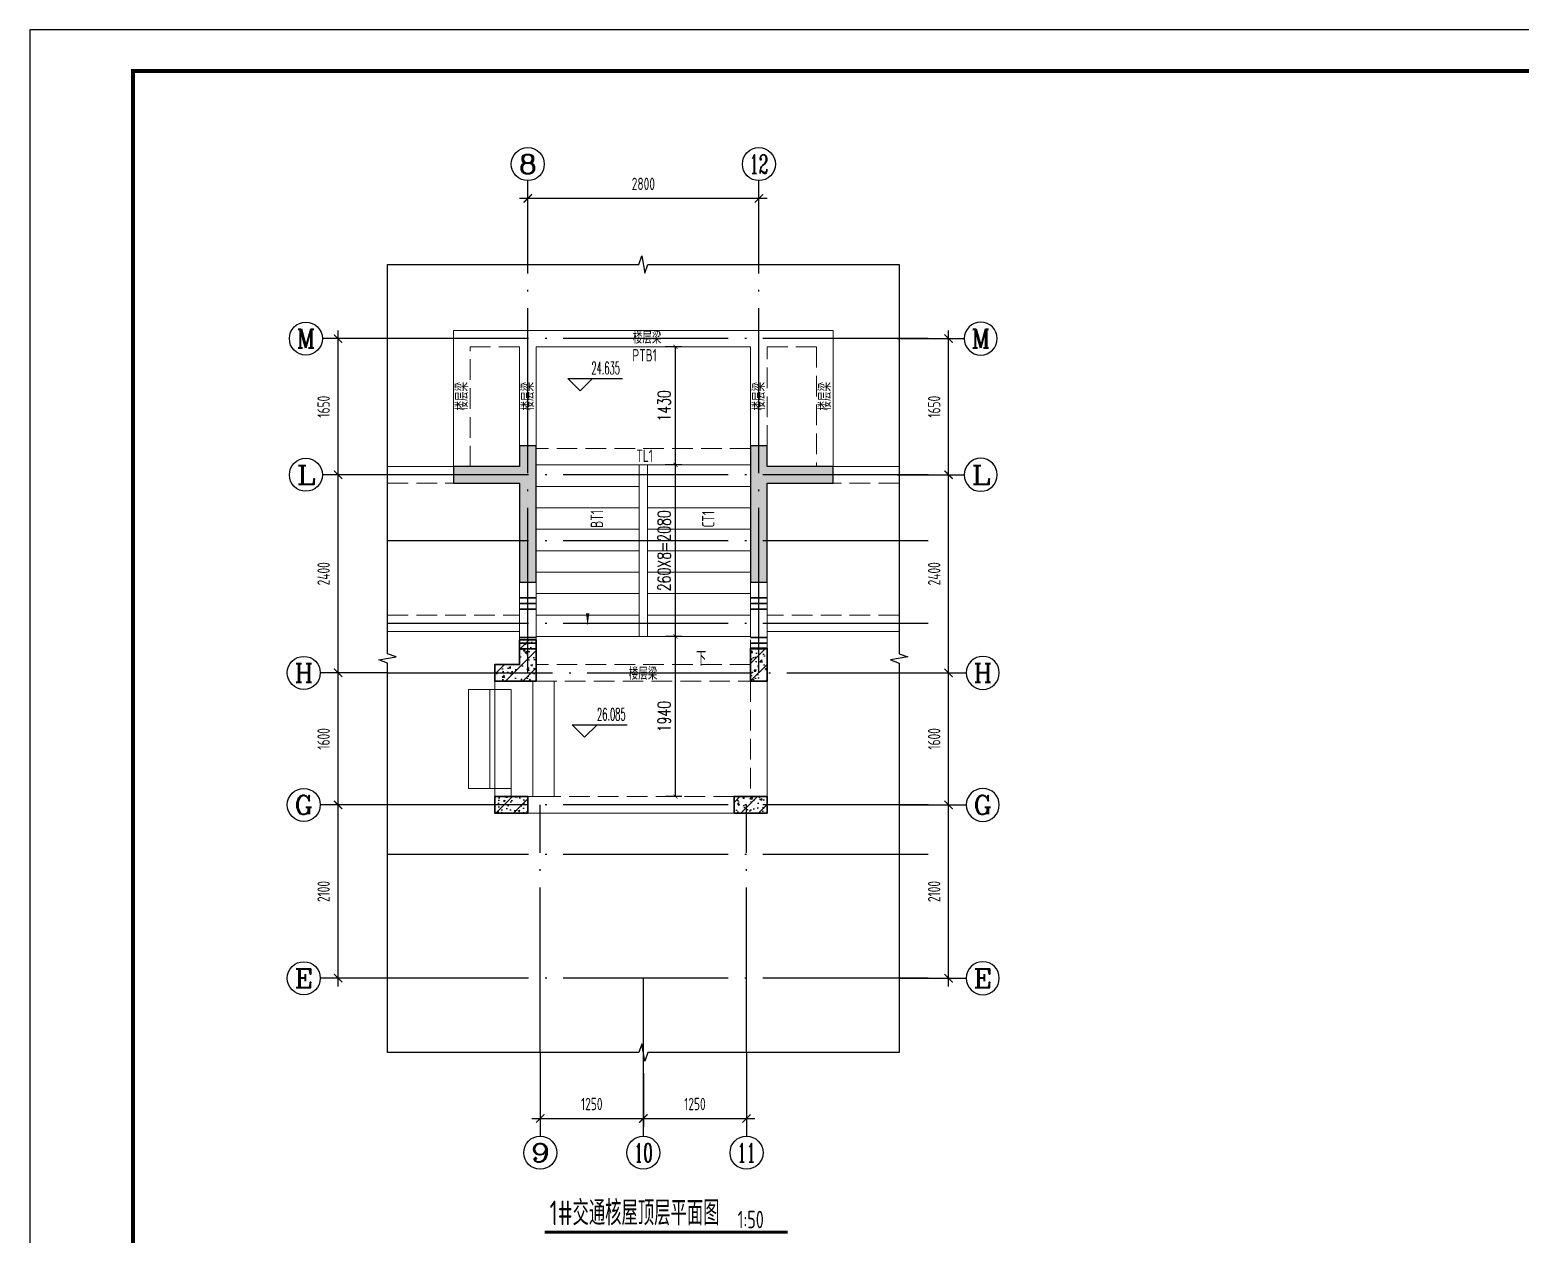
# Model space of a CAD drawing. Extents: x -1058961 to 23600, y -449123 to 2751847.
# Drawn here: x -86277 to -68215, y 32622 to 47216 of the extents above; entities that cross this region are included whole.
import ezdxf
from ezdxf.enums import TextEntityAlignment as Align

# ---------------------------------------------------------------- set-up
doc = ezdxf.new("R2010")
doc.units = 0
doc.header["$LTSCALE"] = 1000
doc.linetypes.add('DASH', pattern=[0.35, 0.25, -0.1])
doc.linetypes.add('DOTE', pattern=[2.42, 2, -0.2, 0.02, -0.2])
doc.layers.get('0').update_dxf_attribs({"linetype": 'CONTINUOUS'})
doc.layers.get('DEFPOINTS').update_dxf_attribs({"linetype": 'CONTINUOUS'})
for name, color, linetype in [('-TK', 7, 'CONTINUOUS'), ('A-AXIS_TEXT', 7, 'CONTINUOUS'), ('A-DOTE', 10, 'DOTE'), ('AXIS', 3, 'CONTINUOUS'), ('DIM_ELEV', 3, 'CONTINUOUS'), ('DIM_SYMB', 3, 'CONTINUOUS'), ('PUB_TEXT', 2, 'CONTINUOUS'), ('S-L主梁线', 4, 'DASH'), ('S-Q墙填充', 252, 'CONTINUOUS'), ('S-Q墙实线', 6, 'CONTINUOUS'), ('S-Y一般标注', 3, 'CONTINUOUS'), ('S-Z柱填充', 252, 'CONTINUOUS'), ('S-Z柱实线', 6, 'CONTINUOUS'), ('TEXT', 2, 'CONTINUOUS'), ('尺寸标注', 86, 'CONTINUOUS')]:
    doc.layers.add(name, color=color, linetype=linetype)
for name, color, linetype, lineweight in [('AXIS_TEXT', 7, 'CONTINUOUS', 20), ('STAIR', 2, 'CONTINUOUS', 18), ('梁附加箍筋', 1, 'CONTINUOUS', 35)]:
    doc.layers.add(name, color=color, linetype=linetype, lineweight=lineweight)
doc.styles.add('_TCH_AXIS', font='COMPLEX', dxfattribs={"bigfont": 'GBCBIG'})
doc.styles.add('_TCH_DIM', font='SIMPLEX.shx', dxfattribs={"width": 0.7, "bigfont": 'GBCBIG.shx'})
doc.styles.add('_TCH_DIM_T3', font='SIMPLEX', dxfattribs={"width": 0.705882, "bigfont": 'GBCBIG'})
doc.styles.add('COMPLEX', font='COMPLEX')
doc.styles.add('TSSD_DIMENSION', font='Tssdeng.shx', dxfattribs={"width": 0.7, "bigfont": 'tssdchn.shx'})
doc.styles.add('TSSD_REIN', font='tssdeng.shx', dxfattribs={"width": 0.7, "height": 300, "bigfont": 'tssdchn.shx'})
doc.dimstyles.new('_TCH_ARCH&&50', dxfattribs={"dimtxt": 157.5, "dimasz": 50, "dimexe": 125, "dimexo": 150, "dimgap": 58.75, "dimtad": 1, "dimdec": 0, "dimzin": 0, "dimdsep": 46, "dimtxsty": '_TCH_DIM_T3', "dimblk": 'ARCHTICK', "dimcen": 0.09, "dimclrt": 7, "dimazin": 0, "dimtfac": 1, "dimtdec": 0, "dimtix": 1, "dimtmove": 2, "dimatfit": 3, "dimldrblk": 'ARCHTICK', "dimfxl": 0, "dimtolj": 1, "dimtzin": 0, "dimarcsym": 0})
doc.dimstyles.new('TSSD_100_100$0', dxfattribs={"dimtxt": 300, "dimasz": 80, "dimexe": 100, "dimexo": 250, "dimgap": 100, "dimtad": 1, "dimdec": 0, "dimzin": 0, "dimdsep": 46, "dimtxsty": 'TSSD_DIMENSION', "dimblk": 'ARCHTICK', "dimcen": 0, "dimdle": 100, "dimclrd": 3, "dimclre": 3, "dimclrt": 7, "dimadec": 0, "dimazin": 0, "dimtfac": 1, "dimtdec": 0, "dimtix": 1, "dimtmove": 2, "dimatfit": 3, "dimldrblk": 'ARCHTICK', "dimfxl": 0, "dimtolj": 1, "dimtzin": 0, "dimarcsym": 0})
pattern_1 = [(50, (-432209.7, -161970.96), (215.178055, -18.82564), [22.5, -247.5]), (355, (-432209.7, -161970.96), (-41.6254, 225.65764), [18, -198]), (100.4514, (-432191.78, -161972.53), (173.55281, 206.83186), [19.12206, -210.34263]), (46.1842, (-432209.7, -161910.96), (320.17231, -49.6557), [33.75, -371.25]), (96.6356, (-432183.03, -161915.1), (280.3988, 292.23536), [28.68309, -315.5139]), (351.1842, (-432209.7, -161910.96), (280.39858, 292.23558), [27, -297]), (21, (-432179.7, -161925.96), (179.072116, -120.78567), [22.5, -247.5]), (326, (-432179.7, -161925.96), (72.9946, 217.54501), [18, -198]), (71.4514, (-432164.79, -161936.02), (252.06679, 96.75915), [19.12206, -210.34263]), (37.5, (-432209.71, -161970.96), (3.647957, 99.868156), [0, -195.6, 0, -201, 0, -198.75]), (7.5, (-432209.71, -161970.96), (78.92086, 118.323514), [0, -114.6, 0, -191.1, 0, -75.75]), (327.5, (-432276.61, -161970.96), (160.146731, -6.766462), [0, -75, 0, -234, 0, -310.5]), (317.5, (-432306.61, -161970.96), (174.95585, 30.031495), [0, -97.5, 0, -155.4, 0, -220.5]), (45, (-432209.71, -161970.96), (-106.066017, 106.066017), [])]

# ---------------------------------------------------------------- blocks, each defined once
blk = doc.blocks.new('_ArchTick')
at = {"color": 0, "linetype": 'ByBlock', "const_width": 0.15}
blk.add_lwpolyline([(-0.5, -0.5), (0.5, 0.5)], dxfattribs=at)
blk = doc.blocks.new('*D2603')
at = {"layer": 'DEFPOINTS', "color": 0}
for p in [(-78451, 43374), (-78223, 43374), (-78223, 41944)]:
    blk.add_point(p, dxfattribs=at)
at = {"layer": '尺寸标注', "color": 0, "lineweight": -2}
for p, q in [((-78373, 43374), (-78576, 43374)), ((-78451, 41944), (-78451, 43374)), ((-78373, 41944), (-78576, 41944))]:
    blk.add_line(p, q, dxfattribs=at)
at = {"layer": '尺寸标注', "color": 0, "lineweight": -2, "xscale": 50, "yscale": 50, "zscale": 50}
for p, rotation in [((-78451, 43374), 90), ((-78451, 41944), 270)]:
    blk.add_blockref('_ArchTick', p, dxfattribs=dict(at, rotation=rotation))
at = {"layer": '尺寸标注', "color": 7, "insert": (-78589, 42659), "char_height": 157.5, "attachment_point": 5, "rotation": 90, "style": '_TCH_DIM_T3'}
blk.add_mtext('\\A1;1430', dxfattribs=at)
blk = doc.blocks.new('*D2604')
at = {"layer": 'DEFPOINTS', "color": 0}
for p in [(-78451, 41944), (-78223, 41944), (-78223, 39864)]:
    blk.add_point(p, dxfattribs=at)
at = {"layer": '尺寸标注', "color": 0, "lineweight": -2}
for p, q in [((-78373, 41944), (-78576, 41944)), ((-78451, 39864), (-78451, 41944)), ((-78373, 39864), (-78576, 39864))]:
    blk.add_line(p, q, dxfattribs=at)
at = {"layer": '尺寸标注', "color": 0, "lineweight": -2, "xscale": 50, "yscale": 50, "zscale": 50}
for p, rotation in [((-78451, 41944), 90), ((-78451, 39864), 270)]:
    blk.add_blockref('_ArchTick', p, dxfattribs=dict(at, rotation=rotation))
at = {"layer": '尺寸标注', "color": 7, "insert": (-78589, 40904), "char_height": 157.5, "attachment_point": 5, "rotation": 90, "style": '_TCH_DIM_T3'}
blk.add_mtext('\\A1;260X8=2080', dxfattribs=at)
blk = doc.blocks.new('*D2605')
at = {"layer": 'DEFPOINTS', "color": 0}
for p in [(-78451, 39864), (-78223, 39864), (-78223, 37924)]:
    blk.add_point(p, dxfattribs=at)
at = {"layer": '尺寸标注', "color": 0, "lineweight": -2}
for p, q in [((-78373, 39864), (-78576, 39864)), ((-78451, 37924), (-78451, 39864)), ((-78373, 37924), (-78576, 37924))]:
    blk.add_line(p, q, dxfattribs=at)
at = {"layer": '尺寸标注', "color": 0, "lineweight": -2, "xscale": 50, "yscale": 50, "zscale": 50}
for p, rotation in [((-78451, 39864), 90), ((-78451, 37924), 270)]:
    blk.add_blockref('_ArchTick', p, dxfattribs=dict(at, rotation=rotation))
at = {"layer": '尺寸标注', "color": 7, "insert": (-78589, 38894), "char_height": 157.5, "attachment_point": 5, "rotation": 90, "style": '_TCH_DIM_T3'}
blk.add_mtext('\\A1;1940', dxfattribs=at)
blk = doc.blocks.new('20210810.16572852')
at = {"layer": 'STAIR'}
for p, q in [((3420, 5450), (820, 5450)), ((820, 5450), (820, 4020)), ((3420, 4020), (3420, 5450)), ((820, 1940), (820, 4020)), ((820, 4020), (2070, 4020)), ((820, 4020), (3420, 4020)), ((2070, 1940), (2070, 4020)), ((2070, 1940), (2070, 4020)), ((3420, 4020), (2170, 4020)), ((2170, 4020), (2170, 1940)), ((2170, 4020), (2170, 1940)), ((3420, 4020), (3420, 1940)), ((820, 3760), (2070, 3760)), ((3420, 3760), (2170, 3760)), ((820, 3500), (2070, 3500)), ((3420, 3500), (2170, 3500)), ((820, 3240), (2070, 3240)), ((3420, 3240), (2170, 3240)), ((820, 2980), (2070, 2980)), ((3420, 2980), (2170, 2980)), ((820, 2720), (2070, 2720)), ((3420, 2720), (2170, 2720)), ((820, 2460), (2070, 2460)), ((3420, 2460), (2170, 2460)), ((820, 2200), (2070, 2200)), ((3420, 2200), (2170, 2200)), ((820, 1940), (3420, 1940)), ((520, 100), (520, 1300))]:
    blk.add_line(p, q, dxfattribs=at)
for points in [[(260, 1300), (0, 1300), (0, 100), (260, 100)], [(520, 1300), (260, 1300), (260, 100), (520, 100)], [(520, 1400), (780, 1400), (780, 0), (520, 0)], [(780, 1400), (1040, 1400), (1040, 0), (780, 0)]]:
    blk.add_lwpolyline(points, dxfattribs=at)
blk = doc.blocks.new('A1')
blk.add_lwpolyline([(0, 59400), (0, 0), (84100, 0), (84100, 59400)], close=True)
at = {"const_width": 100}
blk.add_lwpolyline([(2500, 58400), (2500, 1000), (83100, 1000), (83100, 58400)], close=True, dxfattribs=at)
blk = doc.blocks.new('*D2547')
at = {"layer": 'DEFPOINTS', "color": 0}
for p in [(547252, 151814), (544452, 151014), (547252, 151014)]:
    blk.add_point(p, dxfattribs=at)
at = {"layer": 'S-Y一般标注', "color": 0, "lineweight": -2}
for p, q in [((544452, 151264), (544452, 151914)), ((547252, 151264), (547252, 151914)), ((544352, 151814), (547352, 151814))]:
    blk.add_line(p, q, dxfattribs=at)
at = {"layer": 'S-Y一般标注', "color": 0, "lineweight": -2, "xscale": 100, "yscale": 100, "zscale": 100, "rotation": 180}
blk.add_blockref('_ArchTick', (544452, 151814), dxfattribs=at)
at = {"layer": 'S-Y一般标注', "color": 0, "lineweight": -2, "xscale": 100, "yscale": 100, "zscale": 100}
blk.add_blockref('_ArchTick', (547252, 151814), dxfattribs=at)
at = {"layer": 'S-Y一般标注', "color": 7, "insert": (545852, 151989), "char_height": 150, "attachment_point": 5, "style": 'TSSD_DIMENSION'}
blk.add_mtext('\\A1;2800', dxfattribs=at)
blk = doc.blocks.new('ArchTick')
at = {"color": 0, "linetype": 'ByBlock', "lineweight": -2, "const_width": 0.075}
blk.add_lwpolyline([(-0.25, -0.25), (0.25, 0.25)], dxfattribs=at)
blk = doc.blocks.new('*D2548')
at = {"layer": 'DEFPOINTS', "color": 0}
for p in [(542152, 144464), (542952, 144464), (542952, 142364)]:
    blk.add_point(p, dxfattribs=at)
at = {"layer": 'S-Y一般标注', "color": 0, "lineweight": -2}
for p, q in [((542152, 142264), (542152, 144564)), ((542702, 144464), (542052, 144464)), ((542702, 142364), (542052, 142364))]:
    blk.add_line(p, q, dxfattribs=at)
at = {"layer": 'S-Y一般标注', "color": 0, "lineweight": -2, "xscale": 100, "yscale": 100, "zscale": 100}
for p, rotation in [((542152, 144464), 90), ((542152, 142364), 270)]:
    blk.add_blockref('_ArchTick', p, dxfattribs=dict(at, rotation=rotation))
at = {"layer": 'S-Y一般标注', "color": 7, "insert": (541977, 143414), "char_height": 150, "attachment_point": 5, "rotation": 90, "style": 'TSSD_DIMENSION'}
blk.add_mtext('\\A1;2100', dxfattribs=at)
blk = doc.blocks.new('*D2549')
at = {"layer": 'DEFPOINTS', "color": 0}
for p in [(542152, 146064), (542952, 146064), (542952, 144464)]:
    blk.add_point(p, dxfattribs=at)
at = {"layer": 'S-Y一般标注', "color": 0, "lineweight": -2}
for p, q in [((542152, 144364), (542152, 146164)), ((542702, 146064), (542052, 146064)), ((542702, 144464), (542052, 144464))]:
    blk.add_line(p, q, dxfattribs=at)
at = {"layer": 'S-Y一般标注', "color": 0, "lineweight": -2, "xscale": 100, "yscale": 100, "zscale": 100}
for p, rotation in [((542152, 146064), 90), ((542152, 144464), 270)]:
    blk.add_blockref('_ArchTick', p, dxfattribs=dict(at, rotation=rotation))
at = {"layer": 'S-Y一般标注', "color": 7, "insert": (541977, 145264), "char_height": 150, "attachment_point": 5, "rotation": 90, "style": 'TSSD_DIMENSION'}
blk.add_mtext('\\A1;1600', dxfattribs=at)
blk = doc.blocks.new('*D2550')
at = {"layer": 'DEFPOINTS', "color": 0}
for p in [(542152, 148464), (542952, 148464), (542952, 146064)]:
    blk.add_point(p, dxfattribs=at)
at = {"layer": 'S-Y一般标注', "color": 0, "lineweight": -2}
for p, q in [((542152, 145964), (542152, 148564)), ((542702, 148464), (542052, 148464)), ((542702, 146064), (542052, 146064))]:
    blk.add_line(p, q, dxfattribs=at)
at = {"layer": 'S-Y一般标注', "color": 0, "lineweight": -2, "xscale": 100, "yscale": 100, "zscale": 100}
for p, rotation in [((542152, 148464), 90), ((542152, 146064), 270)]:
    blk.add_blockref('_ArchTick', p, dxfattribs=dict(at, rotation=rotation))
at = {"layer": 'S-Y一般标注', "color": 7, "insert": (541977, 147264), "char_height": 150, "attachment_point": 5, "rotation": 90, "style": 'TSSD_DIMENSION'}
blk.add_mtext('\\A1;2400', dxfattribs=at)
blk = doc.blocks.new('*D2551')
at = {"layer": 'DEFPOINTS', "color": 0}
for p in [(544602, 141464), (545852, 141464), (545852, 140664)]:
    blk.add_point(p, dxfattribs=at)
at = {"layer": 'S-Y一般标注', "color": 0, "lineweight": -2}
for p, q in [((544602, 141214), (544602, 140564)), ((545852, 141214), (545852, 140564)), ((544502, 140664), (545952, 140664))]:
    blk.add_line(p, q, dxfattribs=at)
at = {"layer": 'S-Y一般标注', "color": 0, "lineweight": -2, "xscale": 100, "yscale": 100, "zscale": 100, "rotation": 180}
blk.add_blockref('_ArchTick', (544602, 140664), dxfattribs=at)
at = {"layer": 'S-Y一般标注', "color": 0, "lineweight": -2, "xscale": 100, "yscale": 100, "zscale": 100}
blk.add_blockref('_ArchTick', (545852, 140664), dxfattribs=at)
at = {"layer": 'S-Y一般标注', "color": 7, "insert": (545227, 140839), "char_height": 150, "attachment_point": 5, "style": 'TSSD_DIMENSION'}
blk.add_mtext('\\A1;1250', dxfattribs=at)
blk = doc.blocks.new('*D2552')
at = {"layer": 'DEFPOINTS', "color": 0}
for p in [(542152, 150114), (542952, 150114), (542952, 148464)]:
    blk.add_point(p, dxfattribs=at)
at = {"layer": 'S-Y一般标注', "color": 0, "lineweight": -2}
for p, q in [((542702, 150114), (542052, 150114)), ((542152, 148364), (542152, 150214)), ((542702, 148464), (542052, 148464))]:
    blk.add_line(p, q, dxfattribs=at)
at = {"layer": 'S-Y一般标注', "color": 0, "lineweight": -2, "xscale": 100, "yscale": 100, "zscale": 100}
for p, rotation in [((542152, 150114), 90), ((542152, 148464), 270)]:
    blk.add_blockref('_ArchTick', p, dxfattribs=dict(at, rotation=rotation))
at = {"layer": 'S-Y一般标注', "color": 7, "insert": (541977, 149289), "char_height": 150, "attachment_point": 5, "rotation": 90, "style": 'TSSD_DIMENSION'}
blk.add_mtext('\\A1;1650', dxfattribs=at)
blk = doc.blocks.new('*D2553')
at = {"layer": 'DEFPOINTS', "color": 0}
for p in [(545852, 141464), (547102, 141464), (547102, 140664)]:
    blk.add_point(p, dxfattribs=at)
at = {"layer": 'S-Y一般标注', "color": 0, "lineweight": -2}
for p, q in [((545852, 141214), (545852, 140564)), ((547102, 141214), (547102, 140564)), ((545752, 140664), (547202, 140664))]:
    blk.add_line(p, q, dxfattribs=at)
at = {"layer": 'S-Y一般标注', "color": 0, "lineweight": -2, "xscale": 100, "yscale": 100, "zscale": 100, "rotation": 180}
blk.add_blockref('_ArchTick', (545852, 140664), dxfattribs=at)
at = {"layer": 'S-Y一般标注', "color": 0, "lineweight": -2, "xscale": 100, "yscale": 100, "zscale": 100}
blk.add_blockref('_ArchTick', (547102, 140664), dxfattribs=at)
at = {"layer": 'S-Y一般标注', "color": 7, "insert": (546477, 140839), "char_height": 150, "attachment_point": 5, "style": 'TSSD_DIMENSION'}
blk.add_mtext('\\A1;1250', dxfattribs=at)
blk = doc.blocks.new('_AXISO')
blk.add_circle((0, 0), 0.5)
at = {"layer": 'A-AXIS_TEXT', "style": 'COMPLEX', "width": 1.041667}
blk.add_attdef('A', text='', height=0.56, dxfattribs=at).set_placement((-0.25, -0.28), (0.25, -0.28), align=Align.FIT)
blk = doc.blocks.new('*D2555')
at = {"layer": 'DEFPOINTS', "color": 0}
for p in [(548751, 144464), (549551, 144464), (548751, 142364)]:
    blk.add_point(p, dxfattribs=at)
at = {"layer": 'S-Y一般标注', "color": 0, "lineweight": -2}
for p, q in [((549551, 142264), (549551, 144564)), ((549001, 144464), (549651, 144464)), ((549001, 142364), (549651, 142364))]:
    blk.add_line(p, q, dxfattribs=at)
at = {"layer": 'S-Y一般标注', "color": 0, "lineweight": -2, "xscale": 100, "yscale": 100, "zscale": 100}
for p, rotation in [((549551, 144464), 90), ((549551, 142364), 270)]:
    blk.add_blockref('_ArchTick', p, dxfattribs=dict(at, rotation=rotation))
at = {"layer": 'S-Y一般标注', "color": 7, "insert": (549376, 143414), "char_height": 150, "attachment_point": 5, "rotation": 90, "style": 'TSSD_DIMENSION'}
blk.add_mtext('\\A1;2100', dxfattribs=at)
blk = doc.blocks.new('*D2556')
at = {"layer": 'DEFPOINTS', "color": 0}
for p in [(548751, 146064), (549551, 146064), (548751, 144464)]:
    blk.add_point(p, dxfattribs=at)
at = {"layer": 'S-Y一般标注', "color": 0, "lineweight": -2}
for p, q in [((549551, 144364), (549551, 146164)), ((549001, 146064), (549651, 146064)), ((549001, 144464), (549651, 144464))]:
    blk.add_line(p, q, dxfattribs=at)
at = {"layer": 'S-Y一般标注', "color": 0, "lineweight": -2, "xscale": 100, "yscale": 100, "zscale": 100}
for p, rotation in [((549551, 146064), 90), ((549551, 144464), 270)]:
    blk.add_blockref('_ArchTick', p, dxfattribs=dict(at, rotation=rotation))
at = {"layer": 'S-Y一般标注', "color": 7, "insert": (549376, 145264), "char_height": 150, "attachment_point": 5, "rotation": 90, "style": 'TSSD_DIMENSION'}
blk.add_mtext('\\A1;1600', dxfattribs=at)
blk = doc.blocks.new('*D2557')
at = {"layer": 'DEFPOINTS', "color": 0}
for p in [(548751, 148464), (549551, 148464), (548751, 146064)]:
    blk.add_point(p, dxfattribs=at)
at = {"layer": 'S-Y一般标注', "color": 0, "lineweight": -2}
for p, q in [((549551, 145964), (549551, 148564)), ((549001, 148464), (549651, 148464)), ((549001, 146064), (549651, 146064))]:
    blk.add_line(p, q, dxfattribs=at)
at = {"layer": 'S-Y一般标注', "color": 0, "lineweight": -2, "xscale": 100, "yscale": 100, "zscale": 100}
for p, rotation in [((549551, 148464), 90), ((549551, 146064), 270)]:
    blk.add_blockref('_ArchTick', p, dxfattribs=dict(at, rotation=rotation))
at = {"layer": 'S-Y一般标注', "color": 7, "insert": (549376, 147264), "char_height": 150, "attachment_point": 5, "rotation": 90, "style": 'TSSD_DIMENSION'}
blk.add_mtext('\\A1;2400', dxfattribs=at)
blk = doc.blocks.new('*D2554')
at = {"layer": 'DEFPOINTS', "color": 0}
for p in [(548751, 150114), (549551, 150114), (548751, 148464)]:
    blk.add_point(p, dxfattribs=at)
at = {"layer": 'S-Y一般标注', "color": 0, "lineweight": -2}
for p, q in [((549001, 150114), (549651, 150114)), ((549551, 148364), (549551, 150214)), ((549001, 148464), (549651, 148464))]:
    blk.add_line(p, q, dxfattribs=at)
at = {"layer": 'S-Y一般标注', "color": 0, "lineweight": -2, "xscale": 100, "yscale": 100, "zscale": 100}
for p, rotation in [((549551, 150114), 90), ((549551, 148464), 270)]:
    blk.add_blockref('_ArchTick', p, dxfattribs=dict(at, rotation=rotation))
at = {"layer": 'S-Y一般标注', "color": 7, "insert": (549376, 149289), "char_height": 150, "attachment_point": 5, "rotation": 90, "style": 'TSSD_DIMENSION'}
blk.add_mtext('\\A1;1650', dxfattribs=at)
blk = doc.blocks.new('20210810.17493656')
at = {"layer": 'AXIS'}
for p, q in [((2914.6, 10964.4), (2914.6, 11979)), ((5714.6, 10964.4), (5714.6, 11979)), ((1239.6, 10064.4), (425, 10064.4)), ((7389, 10064.4), (8203.6, 10064.4)), ((1239.6, 8414.4), (425, 8414.4)), ((7389, 8414.4), (8203.6, 8414.4)), ((1214.6, 6014.6), (400, 6014.6)), ((7414, 6014.6), (8228.6, 6014.6)), ((1214.6, 4414.4), (400, 4414.4)), ((7414, 4414.4), (8228.6, 4414.4)), ((1214.6, 2314.4), (400, 2314.4)), ((7414, 2314.4), (8228.6, 2314.4)), ((3065.1, 1414.6), (3065.1, 400)), ((4314.6, 1414.6), (4314.6, 400)), ((5565.1, 1414.6), (5565.1, 400))]:
    blk.add_line(p, q, dxfattribs=at)
ref = blk.add_blockref('_AXISO', (2914.6, 12179), dxfattribs=dict(at, xscale=400, yscale=400, zscale=400))
ref.add_attrib('A', '8', dxfattribs={"layer": 'AXIS_TEXT', "height": 226.3, "style": '_TCH_AXIS', "width": 1.5}).set_placement((2801.5, 12065.8), (3027.8, 12065.8), align=Align.FIT)
ref = blk.add_blockref('_AXISO', (5714.6, 12179), dxfattribs=dict(at, xscale=400, yscale=400, zscale=400))
ref.add_attrib('A', '12', dxfattribs={"layer": 'AXIS_TEXT', "height": 226.27, "style": '_TCH_AXIS', "width": 0.724138}).set_placement((5601.5, 12065.8), (5827.8, 12065.8), align=Align.FIT)
ref = blk.add_blockref('_AXISO', (225, 10064.4), dxfattribs=dict(at, xscale=400, yscale=400, zscale=400))
ref.add_attrib('A', 'M', dxfattribs={"layer": 'AXIS_TEXT', "height": 226.3, "style": '_TCH_AXIS'}).set_placement((111.9, 9951.2), (338.1, 9951.2), align=Align.FIT)
ref = blk.add_blockref('_AXISO', (8403.6, 10064.4), dxfattribs=dict(at, xscale=-400, yscale=400, zscale=400))
ref.add_attrib('A', 'M', dxfattribs={"layer": 'AXIS_TEXT', "height": 226.3, "style": '_TCH_AXIS'}).set_placement((8290.4, 9951.2), (8516.7, 9951.2), align=Align.FIT)
ref = blk.add_blockref('_AXISO', (225, 8414.4), dxfattribs=dict(at, xscale=400, yscale=400, zscale=400))
ref.add_attrib('A', 'L', dxfattribs={"layer": 'AXIS_TEXT', "height": 226.3, "style": '_TCH_AXIS', "width": 1.4}).set_placement((111.9, 8301.2), (338.1, 8301.2), align=Align.FIT)
ref = blk.add_blockref('_AXISO', (8403.6, 8414.4), dxfattribs=dict(at, xscale=-400, yscale=400, zscale=400))
ref.add_attrib('A', 'L', dxfattribs={"layer": 'AXIS_TEXT', "height": 226.3, "style": '_TCH_AXIS', "width": 1.4}).set_placement((8290.4, 8301.2), (8516.7, 8301.2), align=Align.FIT)
ref = blk.add_blockref('_AXISO', (200, 6014.6), dxfattribs=dict(at, xscale=400, yscale=400, zscale=400))
ref.add_attrib('A', 'H', dxfattribs={"layer": 'AXIS_TEXT', "height": 226.3, "style": '_TCH_AXIS', "width": 1.05}).set_placement((86.9, 5901.5), (313.1, 5901.5), align=Align.FIT)
ref = blk.add_blockref('_AXISO', (8428.6, 6014.6), dxfattribs=dict(at, xscale=-400, yscale=400, zscale=400))
ref.add_attrib('A', 'H', dxfattribs={"layer": 'AXIS_TEXT', "height": 226.3, "style": '_TCH_AXIS', "width": 1.05}).set_placement((8315.4, 5901.5), (8541.7, 5901.5), align=Align.FIT)
ref = blk.add_blockref('_AXISO', (200, 4414.4), dxfattribs=dict(at, xscale=400, yscale=400, zscale=400))
ref.add_attrib('A', 'G', dxfattribs={"layer": 'AXIS_TEXT', "height": 226.3, "style": '_TCH_AXIS', "width": 1.166667}).set_placement((86.9, 4301.2), (313.1, 4301.2), align=Align.FIT)
ref = blk.add_blockref('_AXISO', (8428.6, 4414.4), dxfattribs=dict(at, xscale=-400, yscale=400, zscale=400))
ref.add_attrib('A', 'G', dxfattribs={"layer": 'AXIS_TEXT', "height": 226.3, "style": '_TCH_AXIS', "width": 1.166667}).set_placement((8315.4, 4301.2), (8541.7, 4301.2), align=Align.FIT)
ref = blk.add_blockref('_AXISO', (200, 2314.4), dxfattribs=dict(at, xscale=400, yscale=400, zscale=400))
ref.add_attrib('A', 'E', dxfattribs={"layer": 'AXIS_TEXT', "height": 226.3, "style": '_TCH_AXIS', "width": 1.3125}).set_placement((86.9, 2201.2), (313.1, 2201.2), align=Align.FIT)
ref = blk.add_blockref('_AXISO', (8428.6, 2314.4), dxfattribs=dict(at, xscale=-400, yscale=400, zscale=400))
ref.add_attrib('A', 'E', dxfattribs={"layer": 'AXIS_TEXT', "height": 226.3, "style": '_TCH_AXIS', "width": 1.3125}).set_placement((8315.4, 2201.2), (8541.7, 2201.2), align=Align.FIT)
ref = blk.add_blockref('_AXISO', (3065.1, 200), dxfattribs=dict(at, xscale=400, yscale=400, zscale=400))
ref.add_attrib('A', '9', dxfattribs={"layer": 'AXIS_TEXT', "height": 226.3, "style": '_TCH_AXIS', "width": 1.5}).set_placement((2952, 86.9), (3178.2, 86.9), align=Align.FIT)
ref = blk.add_blockref('_AXISO', (4314.6, 200), dxfattribs=dict(at, xscale=400, yscale=400, zscale=400))
ref.add_attrib('A', '10', dxfattribs={"layer": 'AXIS_TEXT', "height": 226.27, "style": '_TCH_AXIS', "width": 0.724138}).set_placement((4201.5, 86.9), (4427.8, 86.9), align=Align.FIT)
ref = blk.add_blockref('_AXISO', (5565.1, 200), dxfattribs=dict(at, xscale=400, yscale=400, zscale=400))
ref.add_attrib('A', '11', dxfattribs={"layer": 'AXIS_TEXT', "height": 226.27, "style": '_TCH_AXIS', "width": 0.875}).set_placement((5452, 86.9), (5678.2, 86.9), align=Align.FIT)
at = {"layer": 'S-Y一般标注'}
for base, p1, p2, picture, middle in [((5714.6, 11764.4), (2914.6, 10964.4), (5714.6, 10964.4), '*D2547', (4314.6, 11939.4)), ((4314.6, 614.6), (3064.6, 1414.6), (4314.6, 1414.6), '*D2551', (3689.6, 789.6)), ((5564.6, 614.6), (4314.6, 1414.6), (5564.6, 1414.6), '*D2553', (4939.6, 789.6))]:
    dim = blk.add_linear_dim(base=base, p1=p1, p2=p2, dimstyle='TSSD_100_100$0', override={"dimtxt": 150, "dimtxsty": 'TSSD_DIMENSION', "dimldrblk": 'ArchTick'}, dxfattribs=at)
    dim.commit()
    dim.dimension.update_dxf_attribs({"geometry": picture, "text_midpoint": middle, "insert": (-541537, -140049.3)})
for base, p1, p2, picture, middle in [((614.6, 10064.4), (1414.6, 8414.4), (1414.6, 10064.4), '*D2552', (439.6, 9239.4)), ((8014, 10064.4), (7214, 8414.4), (7214, 10064.4), '*D2554', (7839, 9239.4)), ((614.6, 8414.4), (1414.6, 6014.6), (1414.6, 8414.4), '*D2550', (439.6, 7214.5)), ((8014, 8414.4), (7214, 6014.6), (7214, 8414.4), '*D2557', (7839, 7214.5)), ((614.6, 6014.6), (1414.6, 4414.4), (1414.6, 6014.6), '*D2549', (439.6, 5214.5)), ((8014, 6014.6), (7214, 4414.4), (7214, 6014.6), '*D2556', (7839, 5214.5)), ((614.6, 4414.4), (1414.6, 2314.4), (1414.6, 4414.4), '*D2548', (439.6, 3364.4)), ((8014, 4414.4), (7214, 2314.4), (7214, 4414.4), '*D2555', (7839, 3364.4))]:
    dim = blk.add_linear_dim(base=base, p1=p1, p2=p2, angle=90, dimstyle='TSSD_100_100$0', override={"dimtxt": 150, "dimtxsty": 'TSSD_DIMENSION', "dimldrblk": 'ArchTick'}, dxfattribs=at)
    dim.commit()
    dim.dimension.update_dxf_attribs({"geometry": picture, "text_midpoint": middle, "insert": (-541537, -140049.3)})

msp = doc.modelspace()

# ---------------------------------------------------------------- hatches: boundary and pattern name
at = {"layer": 'S-Q墙填充'}
h = msp.add_hatch(color=252, dxfattribs=at)
h.dxf.hatch_style = 1
h.paths.add_polyline_path([(-80141.53, 41823.96), (-80141.53, 42173.96), (-80341.53, 42173.96), (-80341.53, 41923.96), (-81141.66, 41923.97), (-81141.66, 41723.97), (-80341.53, 41723.96), (-80341.53, 40523.96), (-80141.53, 40523.96)])
h = msp.add_hatch(color=252, dxfattribs=at)
h.dxf.hatch_style = 1
h.paths.add_polyline_path([(-77541.53, 41823.96), (-77541.53, 40523.96), (-77341.53, 40523.96), (-77341.53, 41723.96), (-76541.39, 41723.96), (-76541.39, 41923.96), (-77341.53, 41923.96), (-77341.53, 42173.96), (-77541.53, 42173.96)])
at = {"layer": 'S-Z柱填充'}
h = msp.add_hatch(dxfattribs=at)
h.set_pattern_fill('ARMORED', color=256, scale=30, style=0)
h.set_pattern_definition(pattern_1)
h.paths.add_polyline_path([(-80141.53, 39824.23), (-80341.53, 39824.23), (-80341.53, 39524.23), (-80641.53, 39524.23), (-80641.53, 39324.23), (-80141.53, 39324.23)])
h = msp.add_hatch(dxfattribs=at)
h.set_pattern_fill('ARMORED', color=256, scale=30, style=0)
h.set_pattern_definition(pattern_1)
h.paths.add_polyline_path([(-77341.53, 39724.23), (-77541.53, 39724.23), (-77541.53, 39324.23), (-77341.53, 39324.23)])
h = msp.add_hatch(dxfattribs=at)
h.set_pattern_fill('ARMORED', color=256, scale=30, style=0)
h.set_pattern_definition(pattern_1)
h.paths.add_polyline_path([(-80441.53, 37923.96), (-80641.53, 37923.96), (-80641.59, 37723.96), (-80241.59, 37723.96), (-80241.59, 37923.96), (-80441.59, 37923.96)])
h = msp.add_hatch(dxfattribs=at)
h.set_pattern_fill('ARMORED', color=256, scale=30, style=0)
h.set_pattern_definition(pattern_1)
h.paths.add_polyline_path([(-77341.53, 37923.96), (-77741.53, 37923.96), (-77741.53, 37723.96), (-77341.53, 37723.96)])

# ---------------------------------------------------------------- linework, layer by layer
at = {"layer": 'A-DOTE'}
for p, q in [((-80241.53, 39424.23), (-80241.53, 44373.96)), ((-77441.53, 39424.23), (-77441.53, 44373.96)), ((-75391.52, 43473.96), (-81941.53, 43473.96)), ((-75391.52, 41823.96), (-81941.53, 41823.96)), ((-75391.52, 41023.96), (-81941.53, 41023.96)), ((-75391.52, 40023.96), (-81941.53, 40023.96)), ((-81941.53, 39424.23), (-75391.52, 39424.23)), ((-75391.52, 37823.96), (-81941.53, 37823.96)), ((-80091.53, 34824.22), (-80091.53, 37823.96)), ((-77591.53, 34824.24), (-77591.53, 37823.96)), ((-75391.52, 37223.96), (-81941.53, 37223.96)), ((-75391.52, 35723.96), (-81941.53, 35723.96)), ((-78841.53, 35723.96), (-78841.53, 34824.23))]:
    msp.add_line(p, q, dxfattribs=at)
at = {"layer": 'DIM_ELEV', "color": 6}
for p, q in [((-79607.2, 42839.93), (-79757.2, 42989.93)), ((-79757.2, 42989.93), (-79092.28, 42989.93)), ((-79607.2, 42839.93), (-79457.2, 42989.93)), ((-79552.75, 38645.51), (-79702.75, 38795.51)), ((-79702.75, 38795.51), (-79037.83, 38795.51)), ((-79552.75, 38645.51), (-79402.75, 38795.51))]:
    msp.add_line(p, q, dxfattribs=at)
at = {"layer": 'DIM_SYMB'}
for points in [[(-81941.53, 44373.96), (-78897.78, 44373.96), (-78859.56, 44478.96), (-78822.53, 44268.96), (-78785.28, 44373.96), (-75741.53, 44373.96)], [(-81941.53, 34823.96), (-81941.53, 39542.71), (-82046.53, 39580.93), (-81836.53, 39617.96), (-81941.53, 39655.21), (-81941.53, 44373.96)], [(-75741.53, 44373.96), (-75741.53, 39655.21), (-75636.53, 39617), (-75846.53, 39579.97), (-75741.53, 39542.71), (-75741.53, 34823.96)], [(-75741.53, 34823.96), (-78785.28, 34823.96), (-78823.5, 34718.96), (-78860.52, 34928.96), (-78897.78, 34823.96), (-81941.53, 34823.96)]]:
    msp.add_lwpolyline(points, dxfattribs=at)
msp.add_lwpolyline([(-78166.53, 39733.96, 0, 0, 0), (-78166.53, 42658.96, 0, 0, 0), (-79516.53, 42658.96, 0, 0, 0), (-79516.53, 39993.96, 0, 40, 0), (-79516.53, 40143.96, 0, 0, 0)], format="xyseb", dxfattribs=at)
at = {"layer": 'DIM_SYMB', "const_width": 35}
msp.add_lwpolyline([(-80035.28, 32645.4), (-77090.54, 32645.4)], dxfattribs=at)
at = {"layer": 'S-L主梁线', "linetype": 'ByBlock', "lineweight": 18}
for p, q in [((-80241.54, 43573.96), (-81141.85, 43573.85)), ((-81141.85, 43573.85), (-81141.66, 41924.13)), ((-77442.05, 43573.96), (-80241.53, 43573.96)), ((-76541.51, 43573.96), (-77442.05, 43573.96)), ((-76541.39, 41924.13), (-76541.51, 43573.96)), ((-80341.53, 43373.95), (-80341.53, 42173.96)), ((-81941.53, 41924.04), (-81141.66, 41924.13)), ((-80141.53, 41943.96), (-77541.53, 41943.96)), ((-75741.53, 41924.04), (-76541.39, 41924.13)), ((-80341.53, 40523.96), (-80341.53, 39824.23)), ((-77341.53, 39724.23), (-77341.53, 40523.96)), ((-81941.53, 39923.96), (-80341.52, 39923.96)), ((-75741.53, 39923.96), (-77341.54, 39923.96)), ((-80641.59, 39324.23), (-80641.59, 37923.96)), ((-77341.53, 37923.96), (-77341.53, 39324.23)), ((-80241.59, 37723.96), (-77741.53, 37723.96))]:
    msp.add_line(p, q, dxfattribs=at)
at = {"layer": 'S-L主梁线', "linetype": 'DASH', "lineweight": 18}
for p, q in [((-80941.82, 43373.87), (-80341.53, 43373.95)), ((-80941.66, 41923.97), (-80941.82, 43373.87)), ((-80141.53, 43373.96), (-77542.02, 43373.96)), ((-80141.53, 42173.96), (-80141.53, 43373.96)), ((-77542.02, 43373.96), (-77541.57, 42173.96)), ((-77342.02, 42173.96), (-77342.02, 43373.96)), ((-77342.02, 43373.96), (-76741.55, 43373.96)), ((-76741.55, 43373.96), (-76741.9, 41923.97)), ((-77541.57, 42143.96), (-80141.53, 42143.96)), ((-81941.53, 41724.04), (-81141.66, 41724.13)), ((-75741.53, 41724.14), (-76541.39, 41724.34)), ((-80141.53, 39824.23), (-80141.53, 40523.96)), ((-77541.53, 40523.96), (-77541.53, 39724.23)), ((-81941.53, 40123.96), (-80341.52, 40123.96)), ((-75741.53, 40123.96), (-77341.54, 40123.96)), ((-77541.53, 39524.23), (-80141.53, 39524.23)), ((-80441.59, 37923.96), (-80441.59, 39324.23)), ((-80141.53, 39324.23), (-77541.53, 39324.23)), ((-77541.53, 39324.23), (-77541.53, 37923.96)), ((-77741.53, 37923.96), (-80241.59, 37923.96))]:
    msp.add_line(p, q, dxfattribs=at)
at = {"layer": 'S-Q墙实线'}
msp.add_lwpolyline([(-80141.53, 41823.96), (-80141.53, 42173.96), (-80341.53, 42173.96), (-80341.53, 41923.96), (-81141.66, 41923.92), (-81141.66, 41723.92), (-80341.53, 41723.96), (-80341.53, 40523.96), (-80141.53, 40523.96), (-80141.53, 41823.96)], dxfattribs=at)
msp.add_lwpolyline([(-77541.53, 41823.96), (-77541.53, 40523.96), (-77341.53, 40523.96), (-77341.53, 41723.96), (-76541.39, 41724.13), (-76541.39, 41924.13), (-77341.53, 41923.96), (-77341.53, 42173.96), (-77541.53, 42173.96)], close=True, dxfattribs=at)
at = {"layer": 'S-Z柱实线', "lineweight": 35}
for points in [[(-80141.53, 39824.23), (-80341.53, 39824.23), (-80341.53, 39524.23), (-80641.53, 39524.23), (-80641.53, 39324.23), (-80141.53, 39324.23)], [(-77341.53, 39724.23), (-77541.53, 39724.23), (-77541.53, 39324.23), (-77341.53, 39324.23)], [(-80441.59, 37923.96), (-80641.59, 37923.96), (-80641.59, 37723.96), (-80241.59, 37723.96), (-80241.59, 37923.96), (-80441.59, 37923.96)], [(-77341.53, 37923.96), (-77741.53, 37923.96), (-77741.53, 37723.96), (-77341.53, 37723.96)]]:
    msp.add_lwpolyline(points, close=True, dxfattribs=at)
at = {"layer": '梁附加箍筋', "lineweight": 35}
for p, q in [((-80141.53, 40333.96), (-80341.53, 40333.96)), ((-77341.53, 40333.97), (-77541.53, 40333.97)), ((-80141.53, 40263.96), (-80341.53, 40263.96)), ((-80141.53, 40193.96), (-80341.53, 40193.96)), ((-77341.53, 40263.97), (-77541.53, 40263.97)), ((-77341.53, 40193.97), (-77541.53, 40193.97)), ((-80141.53, 39853.96), (-80341.53, 39853.96)), ((-80141.53, 39783.96), (-80341.53, 39783.96)), ((-77341.53, 39853.97), (-77541.53, 39853.97)), ((-77341.53, 39783.97), (-77541.53, 39783.97)), ((-80141.53, 39713.96), (-80341.53, 39713.96)), ((-77341.53, 39713.97), (-77541.53, 39713.97))]:
    msp.add_line(p, q, dxfattribs=at)

# ---------------------------------------------------------------- block references
at = {"layer": '-TK', "xscale": 0.5, "yscale": 0.5, "zscale": 0.5}
msp.add_blockref('A1', (-86276.7, 17516.33), dxfattribs=at)
at = {"layer": 'S-Y一般标注'}
msp.add_blockref('20210810.17493656', (-83156.14, 33409.6), dxfattribs=at)
at = {"layer": 'STAIR'}
msp.add_blockref('20210810.16572852', (-80961.53, 37923.96), dxfattribs=at)

# ---------------------------------------------------------------- texts
at = {"layer": 'PUB_TEXT', "color": 6, "style": '_TCH_DIM', "width": 0.494118}
for s, p in [('24.635', (-79471.28, 43042.43)), ('26.085', (-79402.83, 38848.01))]:
    msp.add_text(s, height=148.75, dxfattribs=at).set_placement(p)
at = {"layer": 'PUB_TEXT', "width": 0.7}
for s, height, style, p in [('下', 178.72, '_TCH_DIM', (-78199.76, 39508.91)), ('1#交通核屋顶层平面图', 297.5, 'TSSD_REIN', (-79977.13, 32730.56)), ('1:50', 212.5, 'TSSD_REIN', (-77699.12, 32693.65))]:
    msp.add_text(s, height=height, dxfattribs=dict(at, style=style)).set_placement(p)
at = {"layer": 'TEXT', "color": 230, "style": 'TSSD_REIN', "width": 0.7}
for s, p in [('楼层梁', (-78794.61, 43413.33)), ('PTB1', (-78826.01, 43198.12)), ('TL1', (-78825.43, 41979.62)), ('楼层梁', (-78845.35, 39340.77))]:
    msp.add_text(s, height=150, dxfattribs=at).set_placement(p, align=Align.CENTER)
for s, p in [('楼层梁', (-80968.21, 42776.05)), ('楼层梁', (-80168.21, 42776.05)), ('楼层梁', (-77368.21, 42776.05)), ('楼层梁', (-76568.21, 42776.09)), ('BT1', (-79329.66, 41289.41)), ('CT1', (-77979.66, 41285.2))]:
    msp.add_text(s, height=150, rotation=90, dxfattribs=at).set_placement(p, align=Align.CENTER)

# ---------------------------------------------------------------- dimensions: what is measured, and where the dimension line sits
at = {"layer": '尺寸标注', "color": 106}
for p1, p2, picture, middle in [((-78222.56, 41943.96), (-78222.56, 43373.96), '*D2603', (-78588.57, 42658.96)), ((-78222.56, 37923.96), (-78222.56, 39863.96), '*D2605', (-78588.57, 38893.96))]:
    dim = msp.add_aligned_dim(p1=p1, p2=p2, distance=228.51, dimstyle='_TCH_ARCH&&50', dxfattribs=at)
    dim.commit()
    dim.dimension.update_dxf_attribs({"geometry": picture, "text_midpoint": middle})
dim = msp.add_aligned_dim(p1=(-78222.56, 39863.96), p2=(-78222.56, 41943.96), distance=228.51, text='260X8=2080', dimstyle='_TCH_ARCH&&50', dxfattribs=at)
dim.commit()
dim.dimension.update_dxf_attribs({"geometry": '*D2604', "text_midpoint": (-78588.57, 40903.96)})

doc.saveas('drawing.dxf')
